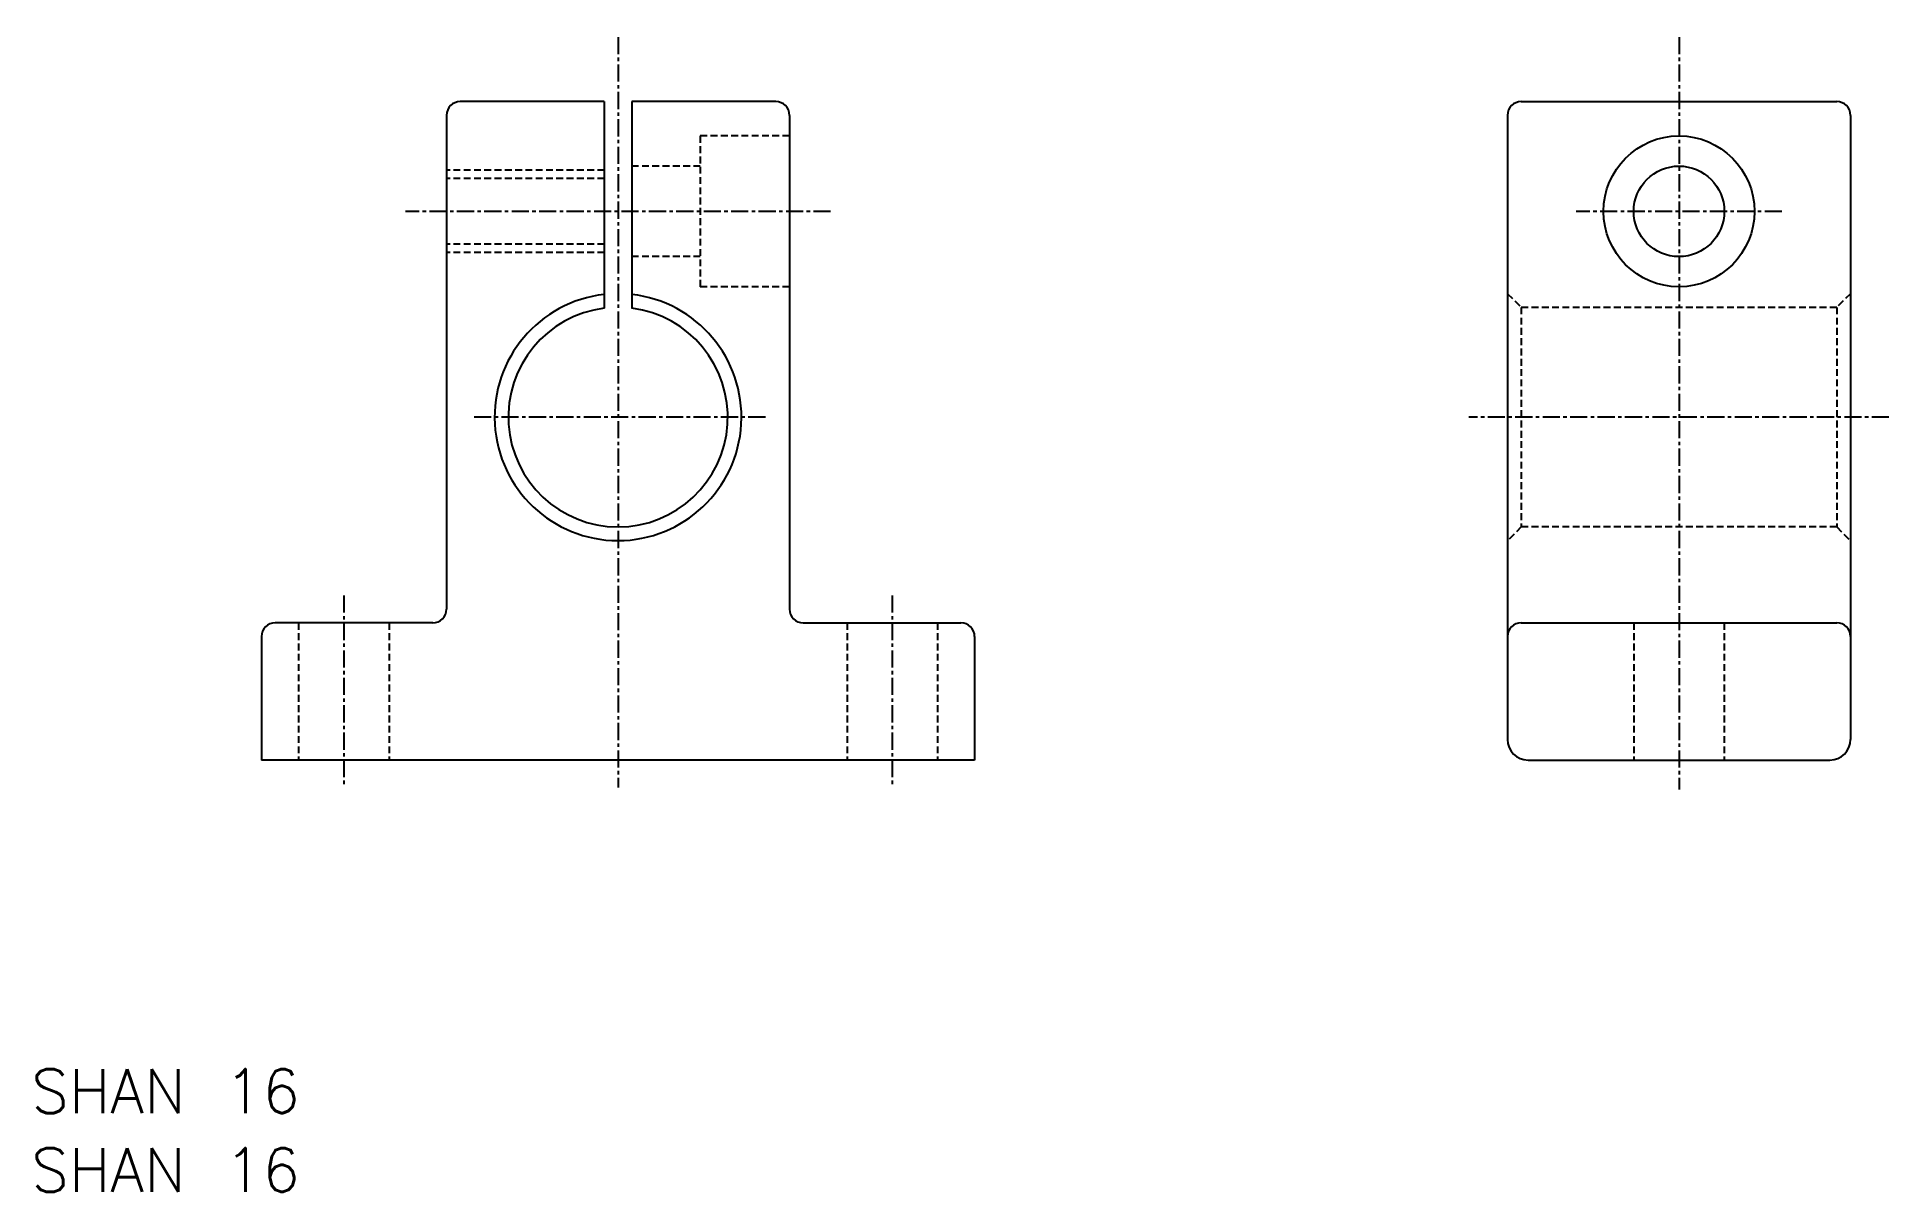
# Model space of a CAD drawing. Extents: x 189 to 324, y 49 to 134.
import ezdxf

# ---------------------------------------------------------------- set-up
doc = ezdxf.new("R2010")
doc.units = 0
doc.linetypes.add('CENTER', pattern=[2, 1.25, -0.25, 0.25, -0.25])
doc.linetypes.add('DASHED', pattern=[0.75, 0.5, -0.25])
doc.layers.get('0').update_dxf_attribs({"linetype": 'CONTINUOUS'})
doc.layers.add('CENTER', color=1, linetype='CENTER')
doc.styles.get("Standard").update_dxf_attribs({"font": 'txt.shx', "bigfont": 'bigfont.shx'})

msp = doc.modelspace()

# ---------------------------------------------------------------- linework, layer by layer
at = {"color": 7, "linetype": 'CONTINUOUS'}
for p, q in [((230.33, 128.93), (219.83, 128.93)), ((230.33, 128.93), (230.33, 113.87)), ((232.33, 128.93), (232.33, 113.87)), ((242.83, 128.93), (232.33, 128.93)), ((297.19, 128.93), (320.19, 128.93)), ((218.83, 127.93), (218.83, 91.93)), ((243.83, 127.93), (243.83, 91.93)), ((296.19, 127.93), (296.19, 82.43)), ((321.19, 127.93), (321.19, 82.43)), ((217.83, 90.93), (206.33, 90.93)), ((244.83, 90.93), (256.33, 90.93)), ((297.19, 90.93), (320.19, 90.93)), ((205.33, 89.93), (205.33, 80.93)), ((205.33, 89.43), (205.33, 89.43)), ((257.33, 89.93), (257.33, 80.93)), ((205.33, 83.93), (205.33, 83.93)), ((257.33, 80.93), (205.33, 80.93)), ((297.69, 80.93), (319.69, 80.93))]:
    msp.add_line(p, q, dxfattribs=at)
at = {"color": 3, "linetype": 'DASHED'}
for p, q in [((243.83, 126.43), (237.33, 126.43)), ((237.33, 126.43), (237.33, 115.43)), ((237.33, 124.23), (232.33, 124.23)), ((230.33, 123.93), (218.83, 123.93)), ((230.33, 123.33), (218.83, 123.33)), ((230.33, 118.53), (218.83, 118.53)), ((230.33, 117.93), (218.83, 117.93)), ((237.33, 117.63), (232.33, 117.63)), ((243.83, 115.43), (237.33, 115.43)), ((296.19, 114.93), (297.19, 113.93)), ((321.19, 114.93), (320.19, 113.93)), ((320.19, 113.93), (297.19, 113.93)), ((297.19, 113.93), (297.19, 97.93)), ((320.19, 113.93), (320.19, 97.93)), ((297.19, 97.93), (296.19, 96.93)), ((320.19, 97.93), (297.19, 97.93)), ((320.19, 97.93), (321.19, 96.93)), ((208.03, 90.93), (208.03, 80.93)), ((214.63, 90.93), (214.63, 80.93)), ((248.03, 90.93), (248.03, 80.93)), ((254.63, 90.93), (254.63, 80.93)), ((305.39, 90.93), (305.39, 80.93)), ((311.99, 90.93), (311.99, 80.93))]:
    msp.add_line(p, q, dxfattribs=at)
at = {"color": 7, "linetype": 'CONTINUOUS'}
for radius in [5.5, 3.3]:
    msp.add_circle((308.69, 120.93), radius, dxfattribs=at)
for centre, radius, start, end in [((219.83, 127.93), 1, 90, 180), ((242.83, 127.93), 1, 360, 90), ((297.19, 127.93), 1, 90, 180), ((320.19, 127.93), 1, 0, 90), ((231.33, 105.93), 9, 96.3794, 83.6206), ((231.33, 105.93), 8, 97.1808, 82.8192), ((217.83, 91.93), 1, 270, 0), ((244.83, 91.93), 1, 180, 270), ((206.33, 89.93), 1, 90, 180), ((256.33, 89.93), 1, 0, 90), ((297.19, 89.93), 1, 90, 180), ((320.19, 89.93), 1, 0, 90), ((297.69, 82.43), 1.5, 180, 270), ((319.69, 82.43), 1.5, 270, 0)]:
    msp.add_arc(centre, radius, start, end, dxfattribs=at)
at = {"layer": 'CENTER', "color": 1, "linetype": 'CENTER'}
for p, q in [((231.33, 133.64), (231.33, 78.93)), ((308.69, 133.64), (308.69, 78.79)), ((246.83, 120.93), (215.83, 120.93)), ((316.19, 120.93), (301.19, 120.93)), ((242.08, 105.93), (220.58, 105.93)), ((324, 105.93), (293.37, 105.93)), ((211.33, 92.93), (211.33, 78.93)), ((251.33, 92.93), (251.33, 78.93))]:
    msp.add_line(p, q, dxfattribs=at)

# ---------------------------------------------------------------- texts
at = {"color": 7, "linetype": 'CONTINUOUS'}
for p in [(188.55, 55.2), (188.55, 49.45)]:
    msp.add_text('SHAN 16', height=3.2, dxfattribs=at).set_placement(p)

doc.saveas('drawing.dxf')
